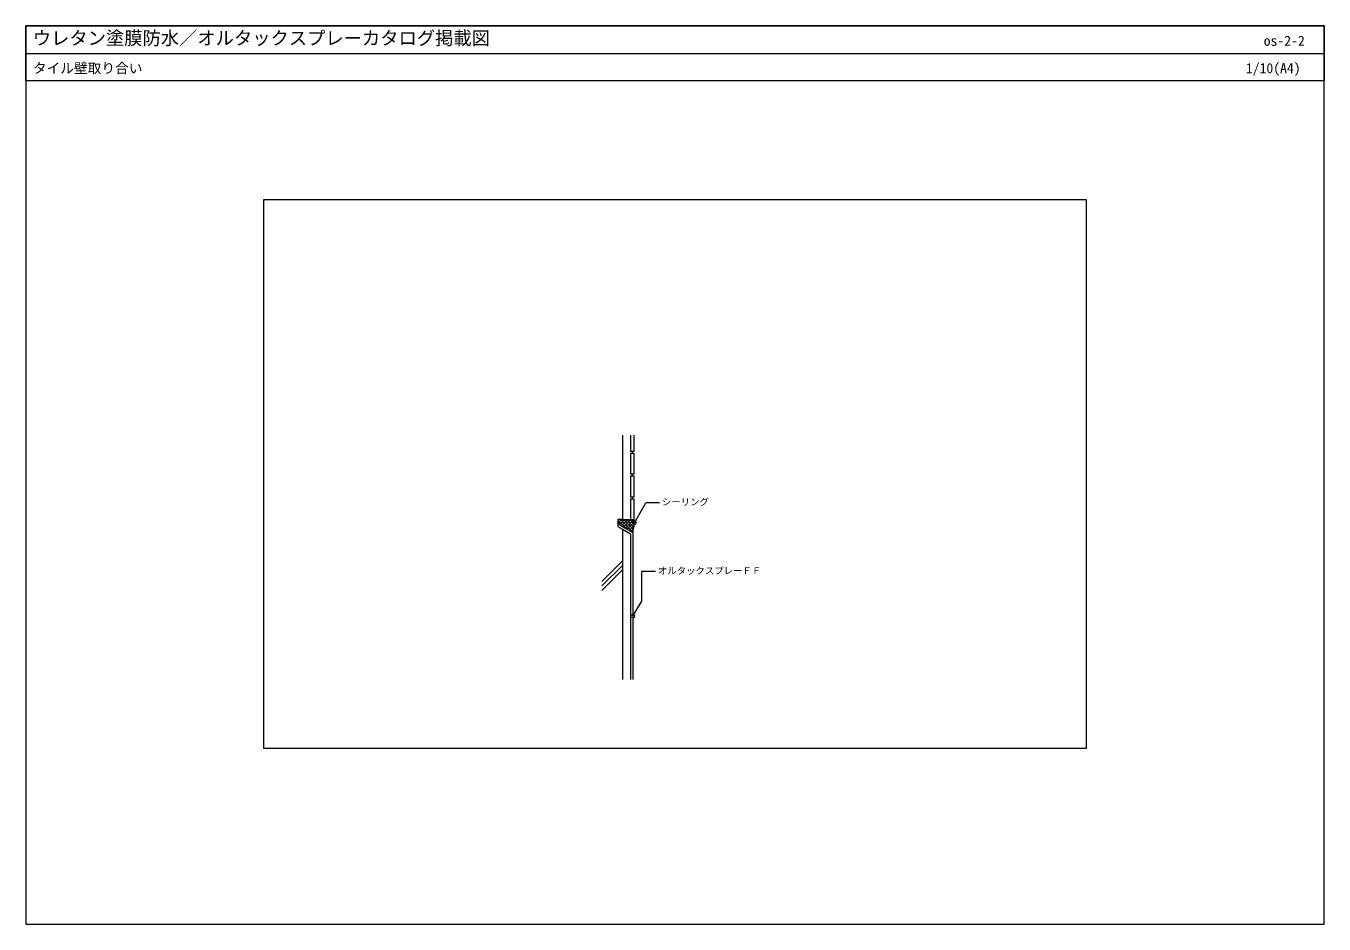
# Model space of a CAD drawing. Units: millimetres, scale not verified. Extents: x -1419 to 1421, y -983 to 983.
import ezdxf
from ezdxf.enums import TextEntityAlignment as Align

# ---------------------------------------------------------------- set-up
doc = ezdxf.new("R2010")
doc.units = ezdxf.units.MM
doc.header["$LTSCALE"] = 3
for name, color, linetype, lineweight in [('0-0_0', 7, 'Continuous', 18), ('0-1_WAKU', 7, 'Continuous', 18), ('0-2_KUTAI', 3, 'Continuous', 18), ('0-3_BOUSUI', 1, 'Continuous', 18), ('0-4_HATCH', 9, 'Continuous', 18), ('0-5_MOJI', 7, 'Continuous', 18), ('0-7_ZATU', 6, 'Continuous', 18)]:
    doc.layers.add(name, color=color, linetype=linetype, lineweight=lineweight)
doc.styles.add('ＭＳ ゴシック', font='')
doc.styles.get('ＭＳ ゴシック').set_extended_font_data('MS Gothic')

msp = doc.modelspace()

# ---------------------------------------------------------------- linework, layer by layer
at = {"layer": '0-0_0'}
msp.add_line((-1419.399, 922.645), (1420.601, 922.645), dxfattribs=at)
msp.add_lwpolyline([(-899.399, -597.717), (900.601, -597.717), (900.601, 602.283), (-899.399, 602.283)], close=True, dxfattribs=at)
at = {"layer": '0-1_WAKU'}
for points in [[(-1419.399, -982.717), (1420.601, -982.717), (1420.601, 982.645), (-1419.399, 982.645)], [(1420.601, 862.645), (-1419.399, 862.645), (-1419.399, 982.645), (1420.601, 982.645)]]:
    msp.add_lwpolyline(points, close=True, dxfattribs=at)
at = {"layer": '0-2_KUTAI'}
for p, q in [((-92.899, 52.283), (-92.899, 47.283)), ((-92.899, 2.283), (-92.899, -2.717)), ((-92.899, -47.717), (-92.899, -52.717))]:
    msp.add_line(p, q, dxfattribs=at)
msp.add_lwpolyline([(-114.399, 87.283), (-114.399, -97.717), (-124.399, -97.717), (-124.399, -112.717), (-114.399, -118.491), (-114.399, -447.717)], dxfattribs=at)
at = {"layer": '0-3_BOUSUI'}
for p, q in [((-124.399, -101.245), (-119.909, -109.536)), ((-114.399, -97.717), (-96.899, -97.717))]:
    msp.add_line(p, q, dxfattribs=at)
for points in [[(-119.909, -109.536), (-91.899, -125.708), (-91.899, -447.717)], [(-114.399, -118.491), (-96.899, -128.594), (-96.899, -447.717)]]:
    msp.add_lwpolyline(points, dxfattribs=at)
msp.add_arc((-153.358, -104.964), 64.865, 341.34989, 6.41493, dxfattribs=at)
at = {"layer": '0-4_HATCH'}
for p, q in [((-124.399, -99.074), (-123.042, -97.717)), ((-105.08, -118.098), (-124.399, -98.778)), ((-122.796, -104.206), (-116.307, -97.717)), ((-120.43, -108.575), (-109.572, -97.717)), ((-91.611, -124.832), (-118.725, -97.717)), ((-116.579, -111.459), (-102.837, -97.717)), ((-112.309, -113.924), (-96.102, -97.717)), ((-90.155, -119.552), (-111.99, -97.717)), ((-108.039, -116.389), (-89.366, -97.717)), ((-89.107, -113.865), (-105.255, -97.717)), ((-103.769, -118.855), (-88.508, -103.594)), ((-99.499, -121.32), (-88.735, -110.556)), ((-88.55, -107.687), (-98.52, -97.717)), ((-88.622, -100.88), (-91.784, -97.717)), ((-95.229, -123.785), (-89.915, -118.471)), ((-159.399, -232.776), (-114.399, -187.776)), ((-159.399, -242.776), (-114.399, -197.776)), ((-159.399, -252.776), (-114.399, -207.776))]:
    msp.add_line(p, q, dxfattribs=at)
at = {"layer": '0-5_MOJI'}
for p, q in [((-88.33, -104.598), (-63.059, -60.828)), ((-33.059, -60.828), (-63.059, -60.828)), ((-41.75, -211.33), (-71.75, -211.33)), ((-71.75, -276.282), (-71.75, -211.33)), ((-91.899, -308.758), (-71.75, -276.282))]:
    msp.add_line(p, q, dxfattribs=at)
for centre in [(-88.33, -104.598), (-91.899, -308.758)]:
    msp.add_circle(centre, 4, dxfattribs=at)
at = {"layer": '0-7_ZATU'}
msp.add_lwpolyline([(-96.899, 87.283), (-96.899, 52.283), (-88.899, 52.283), (-88.899, 87.283)], dxfattribs=at)
for points in [[(-96.899, 2.283), (-88.899, 2.283), (-88.899, 47.283), (-96.899, 47.283)], [(-96.899, -47.717), (-88.899, -47.717), (-88.899, -2.717), (-96.899, -2.717)], [(-96.899, -97.717), (-88.899, -97.717), (-88.899, -52.717), (-96.899, -52.717)]]:
    msp.add_lwpolyline(points, close=True, dxfattribs=at)

# ---------------------------------------------------------------- texts
at = {"layer": '0-1_WAKU', "style": 'ＭＳ ゴシック'}
for s, height, p in [('ウレタン塗膜防水／オルタックスプレーカタログ掲載図', 29.33, (-1404.399, 932.645)), ('os-2-2', 21.99, (1288.646, 932.645)), ('タイル壁取り合い', 21.99, (-1404.399, 872.645)), ('1/10(A4)', 21.99, (1249.662, 872.645))]:
    msp.add_text(s, height=height, dxfattribs=at).set_placement(p, align=Align.BOTTOM_LEFT)
at = {"layer": '0-5_MOJI', "style": 'ＭＳ ゴシック'}
for s, p in [('シーリング', (-28.059, -70.828)), ('オルタックスプレーＦＦ', (-36.75, -221.33))]:
    msp.add_text(s, height=14.66, dxfattribs=at).set_placement(p, align=Align.BOTTOM_LEFT)

doc.saveas('drawing.dxf')
